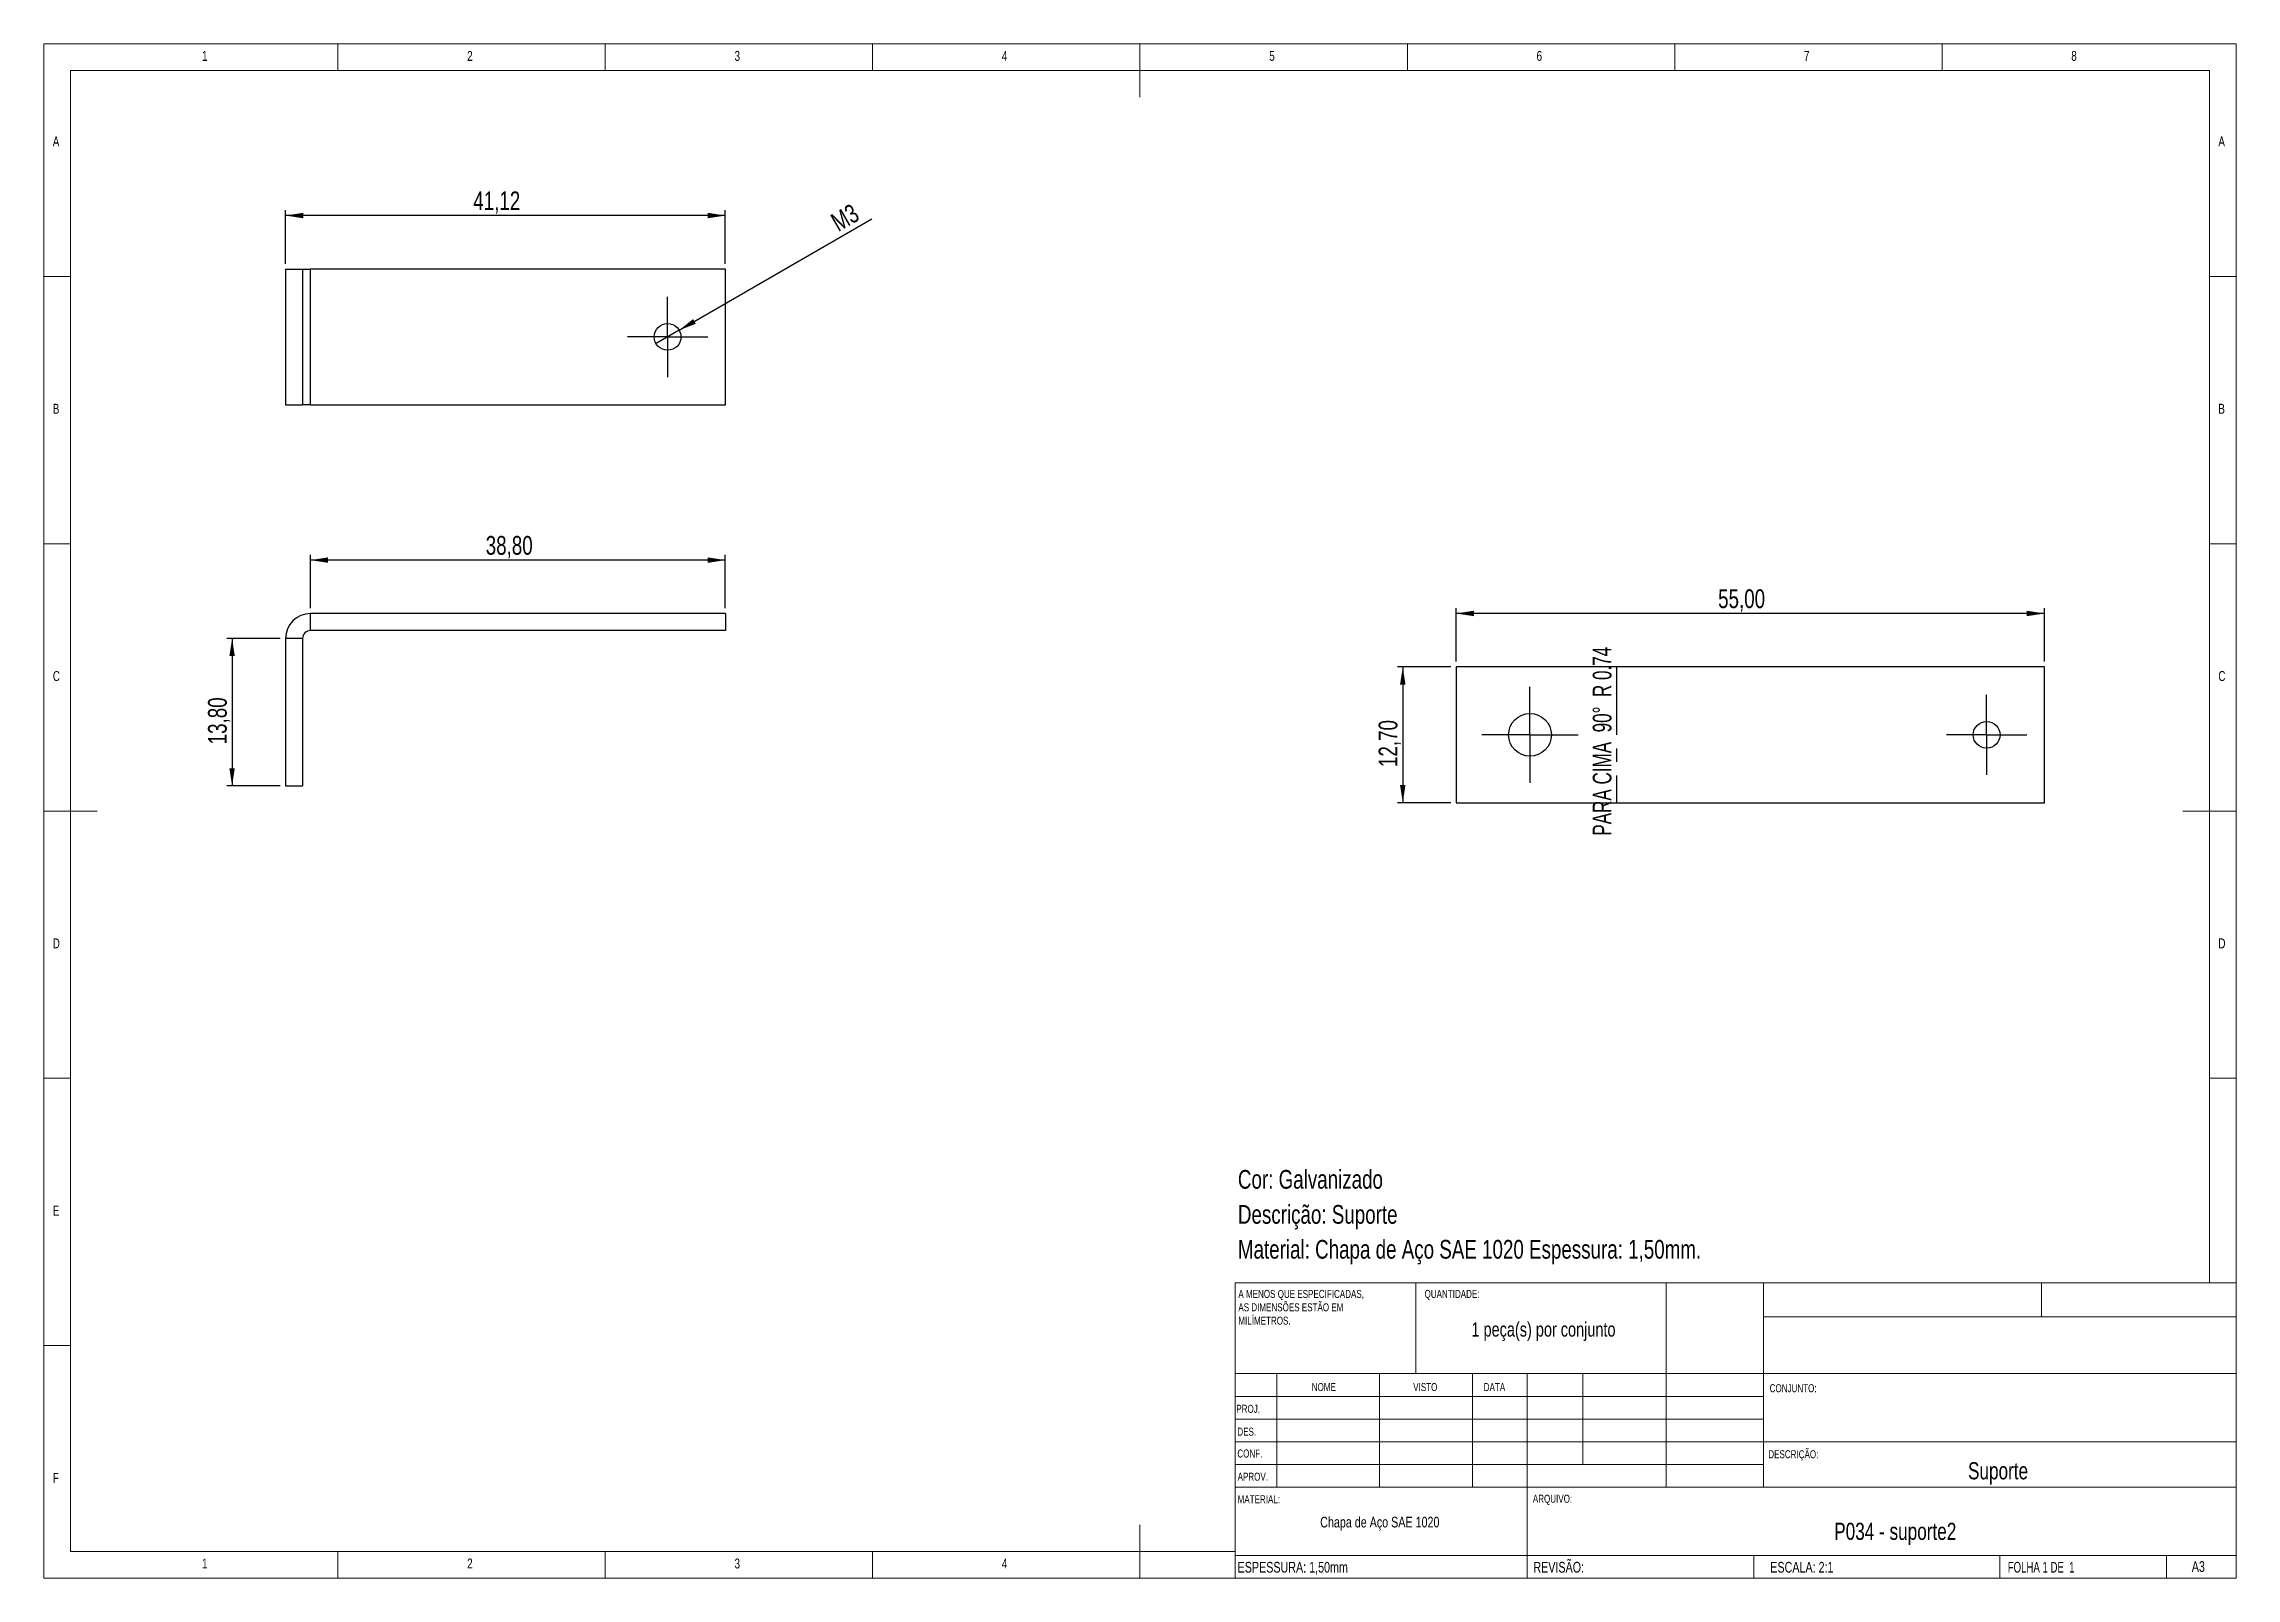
# Model space of a CAD drawing. Header units: millimetres. Extents: x 5 to 415, y 5 to 292.
import ezdxf

# ---------------------------------------------------------------- set-up
doc = ezdxf.new("R2010")
doc.units = ezdxf.units.MM
doc.linetypes.add('CENTERX2', pattern=[20.32, 12.7, -2.54, 2.54, -2.54])
doc.layers.add('CAMADA_1', color=179, linetype='Continuous')
doc.layers.add('FORMAT', color=7, linetype='Continuous')
doc.styles.add('SLDTEXTSTYLE0', font='TXT', dxfattribs={"width": 0.75})
doc.styles.add('SLDTEXTSTYLE1', font='TXT', dxfattribs={"width": 0.673077})
doc.styles.add('SLDTEXTSTYLE2', font='TXT', dxfattribs={"width": 0.681818})
doc.dimstyles.new('SLDDIMSTYLE0', dxfattribs={"dimtxt": 3.5, "dimasz": 3.302, "dimexe": 0, "dimexo": 0.0625, "dimgap": 0.875, "dimtad": 1, "dimlfac": 0.5, "dimrnd": 1e-09, "dimzin": 12, "dimdsep": 46, "dimtxsty": 'SLDTEXTSTYLE0', "dimblk1": 'NONE', "dimsah": 1, "dimcen": 0, "dimadec": 0, "dimazin": 3, "dimtfac": 1, "dimtmove": 0, "dimatfit": 3, "dimldrblk": 'NONE', "dimfxl": 1, "dimfrac": 2, "dimtolj": 1, "dimtzin": 12, "dimarcsym": 0})
doc.dimstyles.new('SLDDIMSTYLE1', dxfattribs={"dimtxt": 3.5, "dimasz": 3.302, "dimexe": 0, "dimexo": 0.0625, "dimgap": 0.875, "dimtad": 1, "dimlfac": 0.5, "dimrnd": 1e-09, "dimzin": 12, "dimdsep": 46, "dimtxsty": 'SLDTEXTSTYLE0', "dimsah": 1, "dimcen": 0.09, "dimadec": 0, "dimazin": 3, "dimtfac": 1, "dimtofl": 0, "dimtmove": 0, "dimatfit": 3, "dimfxl": 1, "dimfrac": 2, "dimtolj": 1, "dimtzin": 12, "dimarcsym": 0})
doc.dimstyles.new('SLDDIMSTYLE2', dxfattribs={"dimtxt": 3.5, "dimasz": 3.302, "dimexe": 0, "dimexo": 0.0625, "dimgap": 0.875, "dimtad": 1, "dimlfac": 0.5, "dimrnd": 1e-09, "dimzin": 12, "dimdsep": 46, "dimtxsty": 'SLDTEXTSTYLE0', "dimsah": 1, "dimcen": 0.09, "dimadec": 0, "dimazin": 3, "dimtfac": 1, "dimtmove": 0, "dimatfit": 0, "dimfxl": 1, "dimfrac": 2, "dimtolj": 1, "dimtzin": 12, "dimarcsym": 0})

# ---------------------------------------------------------------- blocks, each defined once
blk = doc.blocks.new('SW_NOTE_0')
at = {"color": 0, "linetype": 'Continuous', "lineweight": 0, "char_height": 1.5, "attachment_point": 1, "style": 'SLDTEXTSTYLE0'}
for s, insert in [('A MENOS QUE ESPECIFICADAS,', (0, 1.93)), ('AS DIMENSÕES ESTÃO EM', (0, -0.57)), ('MILÍMETROS.', (0, -3.07))]:
    blk.add_mtext(s, dxfattribs=dict(at, insert=insert))
blk = doc.blocks.new('_D')
at = {"layer": 'CAMADA_1'}
for q in [(159.85, 259.24), (119.49, 235.93)]:
    blk.add_line((123.82, 238.43), q, dxfattribs=at)
blk.add_solid([(123.82, 238.43), (126.93, 239.64), (126.42, 240.52)], dxfattribs=at)
at = {"layer": 'CAMADA_1', "insert": (151.82, 259.8), "char_height": 3.5, "attachment_point": 1, "rotation": 30, "style": 'SLDTEXTSTYLE0'}
blk.add_mtext('M3', dxfattribs=at)
blk = doc.blocks.new('_NONE')
blk = doc.blocks.new('_D_1')
at = {"layer": 'CAMADA_1'}
for p, q in [((50.21, 250.88), (50.21, 260.88)), ((132.45, 259.88), (50.21, 259.88)), ((132.45, 250.88), (132.45, 260.88))]:
    blk.add_line(p, q, dxfattribs=at)
for points in [[(50.21, 259.88), (53.51, 259.37), (53.51, 260.39)], [(132.45, 259.88), (129.15, 260.39), (129.15, 259.37)]]:
    blk.add_solid(points, dxfattribs=at)
at = {"layer": 'CAMADA_1', "insert": (85.31, 264.39), "char_height": 3.5, "attachment_point": 1, "style": 'SLDTEXTSTYLE0'}
blk.add_mtext('41,12', dxfattribs=at)
blk = doc.blocks.new('SW_CENTERMARKSYMBOL_0')
at = {"layer": 'CAMADA_1', "color": 0}
for p, q in [((0, 5), (0, 7.5)), ((0, 0), (0, 5)), ((-5, 0), (-7.5, 0)), ((0, 0), (-5, 0)), ((0, 0), (0, -5)), ((0, 0), (5, 0)), ((5, 0), (7.5, 0)), ((0, -5), (0, -7.5))]:
    blk.add_line(p, q, dxfattribs=at)
blk = doc.blocks.new('_D_2')
at = {"layer": 'CAMADA_1'}
for p, q in [((49.21, 180.78), (39.21, 180.78)), ((40.21, 180.78), (40.21, 153.19)), ((49.21, 153.19), (39.21, 153.19))]:
    blk.add_line(p, q, dxfattribs=at)
for points in [[(40.21, 180.78), (39.7, 177.48), (40.71, 177.48)], [(40.21, 153.19), (40.71, 156.49), (39.7, 156.49)]]:
    blk.add_solid(points, dxfattribs=at)
at = {"layer": 'CAMADA_1', "insert": (35.7, 160.97), "char_height": 3.5, "attachment_point": 1, "rotation": 90, "style": 'SLDTEXTSTYLE0'}
blk.add_mtext('13,80', dxfattribs=at)
blk = doc.blocks.new('_D_3')
at = {"layer": 'CAMADA_1'}
for p, q in [((54.85, 186.43), (54.85, 196.43)), ((132.45, 195.43), (54.85, 195.43)), ((132.45, 186.43), (132.45, 196.43))]:
    blk.add_line(p, q, dxfattribs=at)
for points in [[(54.85, 195.43), (58.16, 194.92), (58.16, 195.94)], [(132.45, 195.43), (129.15, 195.94), (129.15, 194.92)]]:
    blk.add_solid(points, dxfattribs=at)
at = {"layer": 'CAMADA_1', "insert": (87.64, 199.94), "char_height": 3.5, "attachment_point": 1, "style": 'SLDTEXTSTYLE0'}
blk.add_mtext('38,80', dxfattribs=at)
blk = doc.blocks.new('_D_4')
at = {"layer": 'CAMADA_1'}
for p, q in [((269.14, 176.45), (269.14, 186.45)), ((379.14, 185.45), (269.14, 185.45)), ((379.14, 176.45), (379.14, 186.45))]:
    blk.add_line(p, q, dxfattribs=at)
for points in [[(269.14, 185.45), (272.44, 184.94), (272.44, 185.96)], [(379.14, 185.45), (375.84, 185.96), (375.84, 184.94)]]:
    blk.add_solid(points, dxfattribs=at)
at = {"layer": 'CAMADA_1', "insert": (318.12, 189.96), "char_height": 3.5, "attachment_point": 1, "style": 'SLDTEXTSTYLE0'}
blk.add_mtext('55,00', dxfattribs=at)
blk = doc.blocks.new('_D_5')
at = {"layer": 'CAMADA_1'}
for p, q in [((268.14, 175.45), (258.14, 175.45)), ((259.14, 175.45), (259.14, 150.05)), ((268.14, 150.05), (258.14, 150.05))]:
    blk.add_line(p, q, dxfattribs=at)
for points in [[(259.14, 175.45), (258.63, 172.15), (259.65, 172.15)], [(259.14, 150.05), (259.65, 153.35), (258.63, 153.35)]]:
    blk.add_solid(points, dxfattribs=at)
at = {"layer": 'CAMADA_1', "insert": (254.63, 156.73), "char_height": 3.5, "attachment_point": 1, "rotation": 90, "style": 'SLDTEXTSTYLE0'}
blk.add_mtext('12,70', dxfattribs=at)
blk = doc.blocks.new('SW_CENTERMARKSYMBOL_1')
at = {"layer": 'CAMADA_1', "color": 0}
for p, q in [((0, 5), (0, 9)), ((0, 0), (0, 5)), ((-5, 0), (-9, 0)), ((0, 0), (-5, 0)), ((0, 0), (0, -5)), ((0, 0), (5, 0)), ((5, 0), (9, 0)), ((0, -5), (0, -9))]:
    blk.add_line(p, q, dxfattribs=at)
blk = doc.blocks.new('SW_CENTERMARKSYMBOL_2')
at = {"layer": 'CAMADA_1', "color": 0}
for p, q in [((0, 5), (0, 7.5)), ((0, 0), (0, 5)), ((-5, 0), (-7.5, 0)), ((0, 0), (-5, 0)), ((0, 0), (0, -5)), ((0, 0), (5, 0)), ((5, 0), (7.5, 0)), ((0, -5), (0, -7.5))]:
    blk.add_line(p, q, dxfattribs=at)

msp = doc.modelspace()

# ---------------------------------------------------------------- linework, layer by layer
at = {"color": 7, "linetype": 'Continuous', "lineweight": 18}
for p, q in [((415, 292), (5, 292)), ((5, 292), (5, 5)), ((60, 287), (60, 292)), ((110, 292), (110, 287)), ((160, 287), (160, 292)), ((210, 292), (210, 282)), ((260, 287), (260, 292)), ((310, 292), (310, 287)), ((360, 287), (360, 292)), ((415, 5), (415, 292)), ((410, 287), (10, 287)), ((10, 287), (10, 10)), ((410, 287), (410, 60.25)), ((10, 248.5), (5, 248.5)), ((415, 248.5), (410, 248.5)), ((5, 198.5), (10, 198.5)), ((410, 198.5), (415, 198.5)), ((5, 148.5), (15, 148.5)), ((415, 148.5), (405, 148.5)), ((5, 98.5), (10, 98.5)), ((410, 98.5), (415, 98.5)), ((227.8, 60.25), (415, 60.25)), ((227.8, 60.25), (227.8, 5)), ((261.597, 43.254), (261.594, 60.25)), ((308.4, 60.25), (308.4, 22)), ((326.6, 60.25), (326.6, 22.015)), ((378.6, 53.875), (378.6, 60.25)), ((415, 53.875), (326.6, 53.875)), ((10, 48.5), (5, 48.5)), ((415, 43.254), (227.8, 43.254)), ((235.6, 43.251), (235.6, 22.009)), ((254.791, 43.254), (254.791, 22.009)), ((272.199, 43.257), (272.199, 22.009)), ((282.4, 5.004), (282.4, 43.254)), ((292.8, 26.25), (292.8, 43.25)), ((326.6, 39), (227.8, 39)), ((326.6, 34.75), (227.8, 34.75)), ((326.6, 30.5), (227.8, 30.5)), ((326.6, 30.5), (415, 30.5)), ((326.6, 26.25), (227.8, 26.25)), ((282.4, 22.009), (227.8, 22.009)), ((282.4, 22.009), (415, 22.029)), ((210, 5), (210, 15)), ((10, 10), (227.8, 10)), ((60, 5), (60, 10)), ((110, 10), (110, 5)), ((160, 5), (160, 10)), ((227.8, 9.25), (415, 9.25)), ((324.777, 9.25), (324.777, 5)), ((370.8, 5), (370.8, 9.25)), ((402, 5), (402, 9.25)), ((5, 5), (415, 5))]:
    msp.add_line(p, q, dxfattribs=at)
at = {"color": 7, "linetype": 'Continuous', "lineweight": 25}
for p, q in [((50.207, 249.881), (50.207, 224.481)), ((50.207, 249.881), (53.382, 249.881)), ((53.382, 249.881), (53.382, 224.481)), ((53.382, 249.881), (54.855, 249.881)), ((54.855, 224.481), (54.855, 249.881)), ((132.451, 249.881), (54.855, 249.881)), ((132.451, 224.481), (132.451, 249.881)), ((50.207, 224.481), (53.382, 224.481)), ((54.855, 224.481), (53.382, 224.481)), ((54.855, 224.481), (132.451, 224.481)), ((132.451, 185.43), (54.855, 185.43)), ((54.855, 182.255), (54.855, 185.43)), ((132.451, 185.43), (132.451, 182.255)), ((53.382, 180.781), (50.207, 180.781)), ((50.207, 180.781), (50.207, 153.185)), ((53.382, 180.781), (53.382, 153.185)), ((132.451, 182.255), (54.855, 182.255)), ((269.138, 175.449), (269.138, 150.049)), ((379.138, 175.449), (269.138, 175.449)), ((379.138, 150.049), (379.138, 175.449)), ((50.207, 153.185), (53.382, 153.185)), ((269.138, 150.049), (379.138, 150.049))]:
    msp.add_line(p, q, dxfattribs=at)
at = {"color": 7, "linetype": 'CENTERX2'}
msp.add_line((299.138, 175.449), (299.138, 150.049), dxfattribs=at)
at = {"color": 7, "linetype": 'Continuous', "lineweight": 25}
for centre, radius in [((121.651, 237.181), 2.5), ((282.936, 162.749), 4), ((368.338, 162.749), 2.5)]:
    msp.add_circle(centre, radius, dxfattribs=at)
for radius in [4.648, 1.473]:
    msp.add_arc((54.855, 180.781), radius, 90, 180, dxfattribs=at)

# ---------------------------------------------------------------- block references
at = {"color": 7, "linetype": 'Continuous', "lineweight": 0}
msp.add_blockref('SW_NOTE_0', (228.394, 56.987), dxfattribs=at)
at = {"layer": 'CAMADA_1'}
for name, p in [('SW_CENTERMARKSYMBOL_0', (121.651, 237.181)), ('SW_CENTERMARKSYMBOL_1', (282.936, 162.749)), ('SW_CENTERMARKSYMBOL_2', (368.338, 162.749))]:
    msp.add_blockref(name, p, dxfattribs=at)

# ---------------------------------------------------------------- texts
at = {"color": 7, "linetype": 'Continuous', "lineweight": 0}
for s, insert, char_height, attachment_point, style in [('1', (34.583, 290.668), 1.852, 1, 'SLDTEXTSTYLE0'), ('2', (84.167, 290.668), 1.852, 1, 'SLDTEXTSTYLE0'), ('3', (134.167, 290.668), 1.852, 1, 'SLDTEXTSTYLE0'), ('4', (184.167, 290.668), 1.852, 1, 'SLDTEXTSTYLE0'), ('5', (234.167, 290.668), 1.852, 1, 'SLDTEXTSTYLE0'), ('6', (284.167, 290.668), 1.852, 1, 'SLDTEXTSTYLE0'), ('7', (334.167, 290.668), 1.852, 1, 'SLDTEXTSTYLE0'), ('8', (384.167, 290.668), 1.852, 1, 'SLDTEXTSTYLE0'), ('A', (6.667, 274.668), 1.852, 1, 'SLDTEXTSTYLE0'), ('A', (411.667, 274.668), 1.852, 1, 'SLDTEXTSTYLE0'), ('B', (6.667, 224.668), 1.852, 1, 'SLDTEXTSTYLE0'), ('B', (411.667, 224.668), 1.852, 1, 'SLDTEXTSTYLE0'), ('C', (6.667, 174.668), 1.852, 1, 'SLDTEXTSTYLE0'), ('C', (411.667, 174.668), 1.852, 1, 'SLDTEXTSTYLE0'), ('D', (6.667, 124.668), 1.852, 1, 'SLDTEXTSTYLE0'), ('D', (411.667, 124.668), 1.852, 1, 'SLDTEXTSTYLE0'), ('E', (6.667, 74.668), 1.852, 1, 'SLDTEXTSTYLE0'), ('QUANTIDADE:', (263.217, 58.921), 1.5, 1, 'SLDTEXTSTYLE0'), ('1 peça(s) por conjunto', (285.461, 52.882), 2.7, 2, 'SLDTEXTSTYLE0'), ('NOME', (242.122, 41.501), 1.5, 1, 'SLDTEXTSTYLE0'), ('VISTO', (261.093, 41.501), 1.5, 1, 'SLDTEXTSTYLE0'), ('DATA', (274.288, 41.501), 1.5, 1, 'SLDTEXTSTYLE0'), ('CONJUNTO:', (327.756, 41.278), 1.5, 1, 'SLDTEXTSTYLE0'), ('PROJ.', (228.012, 37.43), 1.5, 1, 'SLDTEXTSTYLE0'), ('DES.', (228.21, 33.154), 1.5, 1, 'SLDTEXTSTYLE0'), ('CONF.', (228.202, 29.064), 1.5, 1, 'SLDTEXTSTYLE0'), ('DESCRIÇÃO:', (327.504, 28.93), 1.5, 1, 'SLDTEXTSTYLE0'), ('F', (6.667, 24.668), 1.852, 1, 'SLDTEXTSTYLE0'), ('APROV.', (228.255, 24.734), 1.5, 1, 'SLDTEXTSTYLE0'), ('Suporte', (370.474, 26.684), 3.2, 2, 'SLDTEXTSTYLE0'), ('MATERIAL:', (228.255, 20.505), 1.5, 1, 'SLDTEXTSTYLE0'), ('ARQUIVO:', (283.468, 20.604), 1.5, 1, 'SLDTEXTSTYLE0'), ('Chapa de Aço SAE 1020', (254.851, 16.485), 2, 2, 'SLDTEXTSTYLE0'), ('P034 - suporte2', (351.25, 15.363), 3.2, 2, 'SLDTEXTSTYLE0'), ('1', (34.583, 8.668), 1.852, 1, 'SLDTEXTSTYLE0'), ('2', (84.167, 8.668), 1.852, 1, 'SLDTEXTSTYLE0'), ('3', (134.167, 8.668), 1.852, 1, 'SLDTEXTSTYLE0'), ('4', (184.167, 8.668), 1.852, 1, 'SLDTEXTSTYLE0'), ('REVISÃO:', (283.571, 8.045), 2, 1, 'SLDTEXTSTYLE0'), ('A3', (406.701, 8.178), 2, 1, 'SLDTEXTSTYLE0'), ('ESPESSURA: 1,50mm', (228.255, 8.044), 2, 1, 'SLDTEXTSTYLE0'), ('ESCALA: 2:1', (327.874, 8.045), 2, 1, 'SLDTEXTSTYLE0'), ('FOLHA 1 DE  1', (372.278, 8.045), 2, 1, 'SLDTEXTSTYLE1')]:
    msp.add_mtext(s, dxfattribs=dict(at, insert=insert, char_height=char_height, attachment_point=attachment_point, style=style))
at = {"color": 7, "linetype": 'Continuous', "lineweight": 0, "insert": (294.672, 161.547), "char_height": 3.5, "attachment_point": 2, "rotation": 90, "style": 'SLDTEXTSTYLE2'}
msp.add_mtext('PARA CIMA  90°  R 0.74', dxfattribs=at)
at = {"layer": 'FORMAT', "char_height": 3.5, "attachment_point": 1, "style": 'SLDTEXTSTYLE0'}
for s, insert in [('Cor: Galvanizado', (228.315, 81.355)), ('Descrição: Suporte', (228.315, 74.794)), ('Material: Chapa de Aço SAE 1020 Espessura: 1,50mm.', (228.315, 68.267))]:
    msp.add_mtext(s, dxfattribs=dict(at, insert=insert))

# ---------------------------------------------------------------- dimensions: what is measured, and where the dimension line sits
at = {"layer": 'CAMADA_1'}
for base, p1, p2, picture, middle in [((50.207, 259.881), (132.451, 249.881), (50.207, 249.881), '_D_1', (91.329, 259.881)), ((54.855, 195.43), (132.451, 185.43), (54.855, 185.43), '_D_3', (93.653, 195.43)), ((269.138, 185.449), (379.138, 175.449), (269.138, 175.449), '_D_4', (324.138, 185.449))]:
    dim = msp.add_linear_dim(base=base, p1=p1, p2=p2, dimstyle='SLDDIMSTYLE1', dxfattribs=at)
    dim.commit()
    dim.dimension.update_dxf_attribs({"geometry": picture, "text_midpoint": middle, "dimtype": 160})
dim = msp.add_diameter_dim_2p(p1=(119.486, 235.931), p2=(123.816, 238.431), text='M3', dimstyle='SLDDIMSTYLE0', override={"dimpost": '<>'}, dxfattribs=at)
dim.commit()
dim.dimension.update_dxf_attribs({"geometry": '_D', "text_midpoint": (157.037, 257.611), "dimtype": 163})
for base, p1, p2, dimstyle, picture, middle in [((40.207, 153.185), (50.207, 180.781), (50.207, 153.185), 'SLDDIMSTYLE1', '_D_2', (40.207, 166.983)), ((259.138, 150.049), (269.138, 175.449), (269.138, 150.049), 'SLDDIMSTYLE2', '_D_5', (259.138, 162.749))]:
    dim = msp.add_linear_dim(base=base, p1=p1, p2=p2, angle=90, dimstyle=dimstyle, dxfattribs=at)
    dim.commit()
    dim.dimension.update_dxf_attribs({"geometry": picture, "text_midpoint": middle, "dimtype": 160})

doc.saveas('drawing.dxf')
